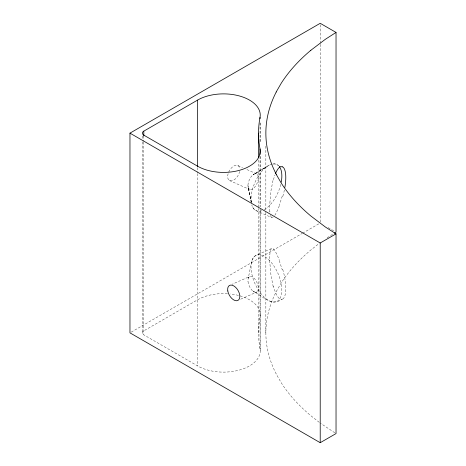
<?xml version="1.0" encoding="UTF-8"?>
<svg xmlns="http://www.w3.org/2000/svg" width="466" height="466" viewBox="0 0 466 466"><rect width="100%" height="100%" fill="white"/><g stroke="black" fill="none" stroke-linecap="round" stroke-linejoin="round"><path stroke-width="0.35" stroke-dasharray="2.33 1.75" d="M142.369 141.827L142.369 332.858M258.537 332.858L258.537 208.395M269.861 203.025L270.985 190.641L273.239 179.183M269.861 254.745C270.006 252.898 270.099 246.764 273.245 249.048M282.239 196.157L279.268 205.424M276.187 291.704L281.272 282.885A256.976 148.363 0 0 1 310.857 249.992L319.274 243.369M273.239 216.958L271.62 217.552L255.543 210.387L253.539 208.587L252.106 205.96M327.138 237.823L333.627 233.641M131.226 332.13L301.951 233.565M302.58 233.198L318.96 223.744M271.358 248.611L255.543 255.613L253.539 257.413L252.106 260.04L251.285 263.267L248.302 278.097L249.461 276.6L232.068 284.307M240.706 299.178L256.83 292.031L255.065 292.258L253.149 291.308C262.323 295.793 271.777 307.187 282.239 299.073L280.812 299.469L279.268 298.846M272.109 164.084L269.243 165.139L253.149 174.692L266.435 166.904L255.065 173.742L256.83 173.969A8.563 4.258 -66.1 0 1 254.494 187.419A8.563 4.258 -66.1 0 1 248.11 183.662A8.563 4.258 -66.1 0 1 256.83 173.969L245.821 169.088M272.802 164.044L274.87 163.927L279.786 165.844M238.044 165.646L242.582 167.655M229.435 180.528L249.461 189.4L248.302 187.903L251.232 201.79M328.128 227.583L334.815 231.445M143.802 142.072L143.802 334.856L197.607 365.921A36.692 21.186 0 0 0 239.413 370.039A36.692 21.186 0 0 0 260.022 348.644L260.022 209.589M334.833 432.821L320.352 423.163M319.274 422.347L310.851 415.724A256.97 148.363 0 0 1 281.278 382.831L276.187 374.012M271.358 217.389L270.391 215.368M279.268 260.576L282.239 269.843M273.245 286.823L270.985 275.359L269.861 262.975M251.39 202.448L247.935 185.602L251.285 202.733M269.861 211.255L269.919 212.077M320.218 24.75L320.218 43.635M320.218 44.363L320.218 222.288M265.847 146.219L265.847 211.581M265.847 212.304L265.847 332.858M260.214 122.948L260.214 143.283M260.214 156.36L260.214 206.514M260.214 209.374L260.214 351.766M260.022 122.907L260.022 142.322M260.022 156.553L260.022 206.817M258.537 159.914L258.537 207.673M197.607 167.591L197.607 172.892M197.607 173.591L197.607 365.921M143.802 135.996L143.802 141.379M142.369 136.037L142.369 138.932M260.022 348.644A251.937 145.456 0 0 1 260.022 317.072A36.692 21.186 0 0 0 230.297 293.953M227.484 293.714A36.692 21.186 0 0 0 197.607 299.795L143.802 330.86A4.893 2.825 0 0 0 143.802 334.856M273.513 163.886A25.315 12.582 -66.1 0 1 278.4 165.541M280.765 184.396A25.315 12.582 -66.1 0 1 264.106 209.758M261.711 210.801A25.315 12.582 -66.1 0 1 251.768 204.941M251.203 202.162A25.315 12.582 -66.1 0 1 270.676 164.51M282.728 269.4A24.797 7.829 76.4 0 1 282.285 299.271M279.262 298.496A28.711 8.301 84.6 0 1 273.455 286.264M269.767 262.766A22.595 3.361 84 0 1 269.802 254.483M273.198 248.832A28.711 4.876 75.6 0 1 279.268 260.139M273.449 179.742A28.711 8.301 -84.6 0 1 274.934 175.053M269.802 211.517A22.595 3.361 -84 0 1 269.767 203.234M279.268 205.861A28.711 4.876 -75.6 0 1 274.445 215.816M284.388 190.029A24.797 7.829 -76.4 0 1 282.728 196.6M276.245 374.006A249.91 144.285 0 0 1 276.239 291.716M239.641 171.389A8.598 4.963 -60 0 1 230.041 180.791A8.598 4.963 -60 0 1 230.786 168.657A8.598 4.963 -60 0 1 239.792 168.902M247.999 281.546A8.563 4.258 66.1 0 0 256.428 292.217A8.563 4.258 66.1 0 0 255.007 279.186A8.563 4.258 66.1 0 0 247.999 281.546M251.221 270.239A25.315 12.582 66.1 0 0 276.152 301.782A25.315 12.582 66.1 0 0 271.94 263.267A25.315 12.582 66.1 0 0 251.221 270.239"/><path stroke-width="0.7" d="M276.187 91.988L281.272 83.169A256.976 148.363 0 0 1 310.857 50.276M310.851 50.276L325.396 39.266L336.033 32.428L320.218 23.3L129.967 133.142L129.967 332.858L320.218 442.7L336.033 433.572L336.033 233.856L325.396 227.018L310.851 216.008A256.97 148.363 0 0 1 281.278 183.115L276.187 174.296M279.268 167.154L280.812 166.531L282.239 166.927M334.233 233.268L336.033 232.144L336.033 32.428M143.802 135.996L143.802 131.144L197.607 100.079A36.692 21.186 0 0 1 239.413 95.961A36.692 21.186 0 0 1 260.022 117.356A251.937 145.456 0 0 0 260.022 148.928L260.022 154.473M129.967 133.142L320.218 242.984L336.033 233.856M320.218 242.984L320.218 442.7M260.022 117.356L260.022 118.743M258.537 133.142L258.537 157.747M197.607 100.079L197.607 166.653M260.022 148.928A36.692 21.186 0 0 1 239.413 170.323A36.692 21.186 0 0 1 197.607 166.205L143.802 135.14A4.893 2.825 0 0 1 143.802 131.144M279.338 166.554A25.315 12.582 -66.1 0 1 281.254 182.113M282.285 166.729A24.797 7.829 -76.4 0 1 284.889 187.355M275.447 173.725A28.711 8.301 -84.6 0 1 279.262 167.504M276.245 174.29A249.91 144.285 0 0 1 276.239 92M227.798 290.976A8.598 4.963 60 0 0 237.829 300.471A8.598 4.963 60 0 0 235.592 287.295A8.598 4.963 60 0 0 227.798 290.976"/></g></svg>
